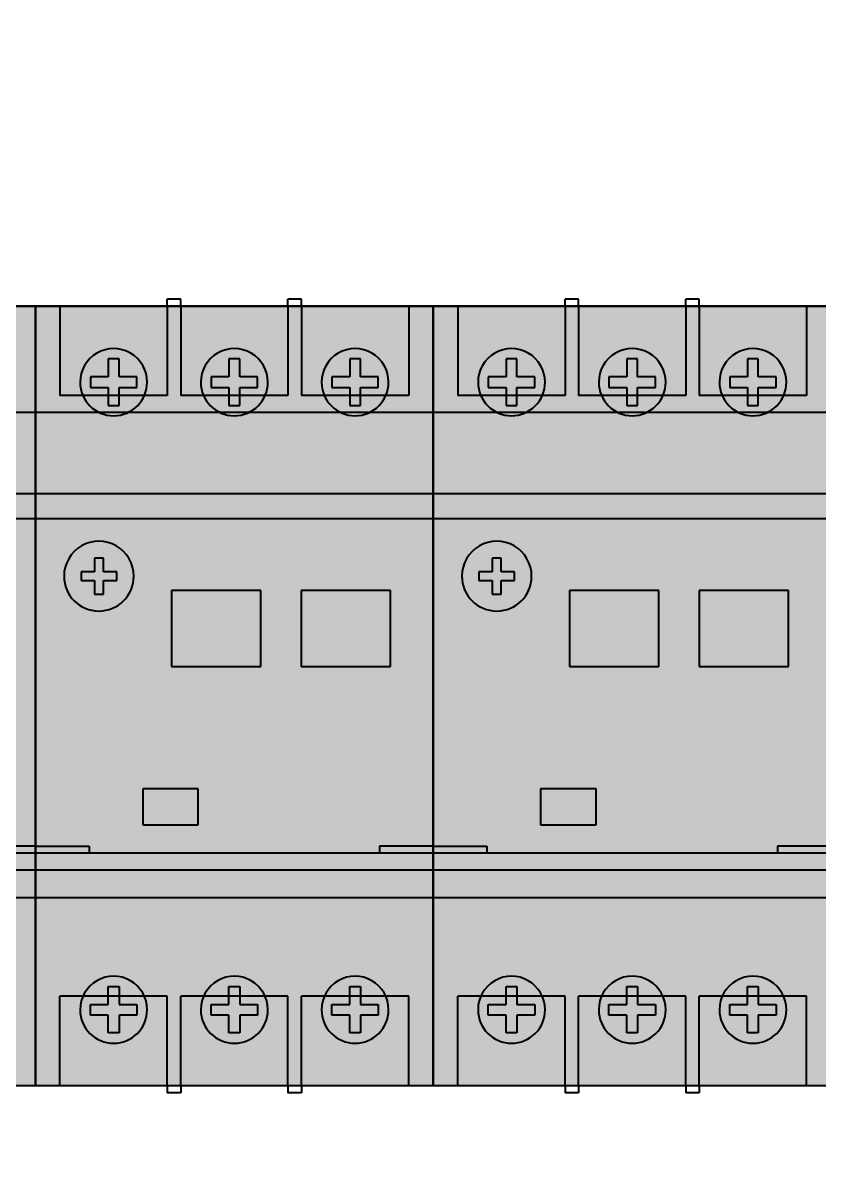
# Model space of a CAD drawing. Extents: x -20 to 1437, y -5898 to 436.
# Drawn here: x 848.3 to 937.3, y 178.1 to 307.3 of the extents above; entities that cross this region are included whole.
import ezdxf

# ---------------------------------------------------------------- set-up
doc = ezdxf.new("R2010")
doc.units = 0
for name, color, linetype in [('HIDDEN', 7, 'Continuous'), ('SYMS', 7, 'Continuous'), ('THICK', 7, 'Continuous')]:
    doc.layers.add(name, color=color, linetype=linetype)
doc.dimstyles.new('ISO-25', dxfattribs={"dimtxt": 2.5, "dimasz": 2.5, "dimexe": 1.25, "dimexo": 0.625, "dimtad": 1, "dimtxsty": 'Standard', "dimcen": 2.5, "dimadec": 0, "dimazin": 0, "dimtfac": 1, "dimtmove": 0, "dimatfit": 3, "dimfxl": 1, "dimarcsym": 0})

# ---------------------------------------------------------------- blocks, each defined once
blk = doc.blocks.new('*D43')
at = {"layer": 'Defpoints', "color": 0, "transparency": 16777216}
for p in [(1014.7, 432.77), (752.05, 274.44), (1014.7, -31.65)]:
    blk.add_point(p, dxfattribs=at)
at = {"layer": 'SYMS', "color": 0, "lineweight": -2, "transparency": 16777216}
for p, q in [((752.05, 275.06), (752.05, 434.02)), ((1014.7, -31.03), (1014.7, 434.02)), ((754.55, 432.77), (1012.2, 432.77))]:
    blk.add_line(p, q, dxfattribs=at)
at = {"layer": 'SYMS', "color": 0, "transparency": 16777216}
for points in [[(754.55, 433.18), (754.55, 432.35), (752.05, 432.77)], [(1012.2, 433.18), (1012.2, 432.35), (1014.7, 432.77)]]:
    blk.add_solid(points, dxfattribs=at)
at = {"layer": 'SYMS', "color": 0, "transparency": 16777216, "insert": (883.38, 434.85), "char_height": 2.5, "attachment_point": 5}
blk.add_mtext('262,65', dxfattribs=at)

msp = doc.modelspace()

# ---------------------------------------------------------------- hatches: boundary and pattern name
at = {"layer": 'SYMS', "true_color": 0x636466}
h = msp.add_hatch(color=251, dxfattribs=at)
h.dxf.hatch_style = 1
h.paths.add_polyline_path([(805.155, 188.435), (849.655, 188.435), (849.655, 275.635), (805.155, 275.635)])
h = msp.add_hatch(color=251, dxfattribs=at)
h.dxf.hatch_style = 1
h.paths.add_polyline_path([(849.655, 188.435), (894.155, 188.435), (894.155, 275.635), (849.655, 275.635)])
h = msp.add_hatch(color=251, dxfattribs=at)
h.dxf.hatch_style = 1
h.paths.add_polyline_path([(894.155, 188.435), (938.655, 188.435), (938.655, 275.635), (894.155, 275.635)])

# ---------------------------------------------------------------- linework, layer by layer
at = {"color": 7, "linetype": 'Continuous'}
for p, q in [((849.655, 189.635), (849.655, 274.435)), ((894.155, 189.635), (894.155, 274.435))]:
    msp.add_line(p, q, dxfattribs=at)
at = {"layer": 'HIDDEN'}
for p, q in [((849.655, 275.635), (849.655, 275.635)), ((849.655, 275.635), (849.655, 275.635)), ((852.405, 275.635), (852.405, 275.635)), ((852.405, 275.635), (852.405, 265.635)), ((864.405, 276.435), (864.405, 276.435)), ((864.405, 275.635), (864.405, 275.635)), ((864.405, 275.635), (864.405, 275.635)), ((864.405, 275.635), (864.405, 265.635)), ((865.905, 276.435), (865.905, 276.435)), ((865.905, 275.635), (865.905, 275.635)), ((865.905, 275.635), (865.905, 275.635)), ((865.905, 275.635), (865.905, 265.635)), ((877.905, 276.435), (877.905, 276.435)), ((877.905, 275.635), (877.905, 275.635)), ((877.905, 275.635), (877.905, 275.635)), ((877.905, 275.635), (877.905, 265.635)), ((879.405, 276.435), (879.405, 276.435)), ((879.405, 275.635), (879.405, 275.635)), ((879.405, 275.635), (879.405, 275.635)), ((879.405, 275.635), (879.405, 265.635)), ((891.405, 275.635), (891.405, 275.635)), ((891.405, 275.635), (891.405, 265.635)), ((894.155, 275.635), (894.155, 275.635)), ((894.155, 275.635), (894.155, 275.635)), ((896.905, 275.635), (896.905, 275.635)), ((896.905, 275.635), (896.905, 265.635)), ((908.905, 276.435), (908.905, 276.435)), ((908.905, 275.635), (908.905, 275.635)), ((908.905, 275.635), (908.905, 275.635)), ((908.905, 275.635), (908.905, 265.635)), ((910.405, 276.435), (910.405, 276.435)), ((910.405, 275.635), (910.405, 275.635)), ((910.405, 275.635), (910.405, 275.635)), ((910.405, 275.635), (910.405, 265.635)), ((922.405, 276.435), (922.405, 276.435)), ((922.405, 275.635), (922.405, 275.635)), ((922.405, 275.635), (922.405, 275.635)), ((922.405, 275.635), (922.405, 265.635)), ((923.905, 276.435), (923.905, 276.435)), ((923.905, 275.635), (923.905, 275.635)), ((923.905, 275.635), (923.905, 275.635)), ((923.905, 275.635), (923.905, 265.635)), ((935.905, 275.635), (935.905, 275.635)), ((935.905, 275.635), (935.905, 265.635)), ((857.805, 269.735), (857.805, 269.735)), ((859.005, 269.735), (859.005, 269.735)), ((871.305, 269.735), (871.305, 269.735)), ((872.505, 269.735), (872.505, 269.735)), ((884.805, 269.735), (884.805, 269.735)), ((886.005, 269.735), (886.005, 269.735)), ((902.305, 269.735), (902.305, 269.735)), ((903.505, 269.735), (903.505, 269.735)), ((915.805, 269.735), (915.805, 269.735)), ((917.005, 269.735), (917.005, 269.735)), ((929.305, 269.735), (929.305, 269.735)), ((930.505, 269.735), (930.505, 269.735)), ((855.805, 267.735), (855.805, 267.735)), ((857.805, 267.735), (857.805, 267.735)), ((859.005, 267.735), (859.005, 267.735)), ((861.005, 267.735), (861.005, 267.735)), ((869.305, 267.735), (869.305, 267.735)), ((871.305, 267.735), (871.305, 267.735)), ((872.505, 267.735), (872.505, 267.735)), ((874.505, 267.735), (874.505, 267.735)), ((882.805, 267.735), (882.805, 267.735)), ((884.805, 267.735), (884.805, 267.735)), ((886.005, 267.735), (886.005, 267.735)), ((888.005, 267.735), (888.005, 267.735)), ((900.305, 267.735), (900.305, 267.735)), ((902.305, 267.735), (902.305, 267.735)), ((903.505, 267.735), (903.505, 267.735)), ((905.505, 267.735), (905.505, 267.735)), ((913.805, 267.735), (913.805, 267.735)), ((915.805, 267.735), (915.805, 267.735)), ((917.005, 267.735), (917.005, 267.735)), ((919.005, 267.735), (919.005, 267.735)), ((927.305, 267.735), (927.305, 267.735)), ((929.305, 267.735), (929.305, 267.735)), ((930.505, 267.735), (930.505, 267.735)), ((932.505, 267.735), (932.505, 267.735)), ((854.655, 267.135), (854.655, 267.135)), ((855.805, 266.535), (855.805, 266.535)), ((857.805, 266.535), (857.805, 266.535)), ((859.005, 266.535), (859.005, 266.535)), ((861.005, 266.535), (861.005, 266.535)), ((862.155, 267.135), (862.155, 267.135)), ((868.155, 267.135), (868.155, 267.135)), ((869.305, 266.535), (869.305, 266.535)), ((871.305, 266.535), (871.305, 266.535)), ((872.505, 266.535), (872.505, 266.535)), ((874.505, 266.535), (874.505, 266.535)), ((875.655, 267.135), (875.655, 267.135)), ((881.655, 267.135), (881.655, 267.135)), ((882.805, 266.535), (882.805, 266.535)), ((884.805, 266.535), (884.805, 266.535)), ((886.005, 266.535), (886.005, 266.535)), ((888.005, 266.535), (888.005, 266.535)), ((889.155, 267.135), (889.155, 267.135)), ((899.155, 267.135), (899.155, 267.135)), ((900.305, 266.535), (900.305, 266.535)), ((902.305, 266.535), (902.305, 266.535)), ((903.505, 266.535), (903.505, 266.535)), ((905.505, 266.535), (905.505, 266.535)), ((906.655, 267.135), (906.655, 267.135)), ((912.655, 267.135), (912.655, 267.135)), ((913.805, 266.535), (913.805, 266.535)), ((915.805, 266.535), (915.805, 266.535)), ((917.005, 266.535), (917.005, 266.535)), ((919.005, 266.535), (919.005, 266.535)), ((920.155, 267.135), (920.155, 267.135)), ((926.155, 267.135), (926.155, 267.135)), ((927.305, 266.535), (927.305, 266.535)), ((929.305, 266.535), (929.305, 266.535)), ((930.505, 266.535), (930.505, 266.535)), ((932.505, 266.535), (932.505, 266.535)), ((933.655, 267.135), (933.655, 267.135)), ((864.405, 265.635), (852.405, 265.635)), ((852.405, 265.635), (852.405, 265.635)), ((864.405, 265.635), (864.405, 265.635)), ((877.905, 265.635), (865.905, 265.635)), ((865.905, 265.635), (865.905, 265.635)), ((877.905, 265.635), (877.905, 265.635)), ((879.405, 265.635), (879.405, 265.635)), ((891.405, 265.635), (879.405, 265.635)), ((891.405, 265.635), (891.405, 265.635)), ((908.905, 265.635), (896.905, 265.635)), ((896.905, 265.635), (896.905, 265.635)), ((908.905, 265.635), (908.905, 265.635)), ((922.405, 265.635), (910.405, 265.635)), ((910.405, 265.635), (910.405, 265.635)), ((922.405, 265.635), (922.405, 265.635)), ((923.905, 265.635), (923.905, 265.635)), ((935.905, 265.635), (923.905, 265.635)), ((935.905, 265.635), (935.905, 265.635)), ((849.655, 263.735), (805.155, 263.735)), ((894.155, 263.735), (849.655, 263.735)), ((857.805, 264.535), (857.805, 264.535)), ((859.005, 264.535), (859.005, 264.535)), ((871.305, 264.535), (871.305, 264.535)), ((872.505, 264.535), (872.505, 264.535)), ((884.805, 264.535), (884.805, 264.535)), ((886.005, 264.535), (886.005, 264.535)), ((938.655, 263.735), (894.155, 263.735)), ((902.305, 264.535), (902.305, 264.535)), ((903.505, 264.535), (903.505, 264.535)), ((915.805, 264.535), (915.805, 264.535)), ((917.005, 264.535), (917.005, 264.535)), ((929.305, 264.535), (929.305, 264.535)), ((930.505, 264.535), (930.505, 264.535)), ((849.655, 254.635), (849.655, 254.635)), ((849.655, 254.635), (849.655, 254.635)), ((894.155, 254.635), (894.155, 254.635)), ((894.155, 254.635), (894.155, 254.635)), ((849.655, 251.835), (805.155, 251.835)), ((849.655, 251.835), (849.655, 251.835)), ((849.655, 251.835), (849.655, 251.835)), ((894.155, 251.835), (849.655, 251.835)), ((853.005, 251.835), (853.005, 251.835)), ((868.905, 251.835), (868.905, 251.835)), ((874.905, 251.835), (874.905, 251.835)), ((890.805, 251.835), (890.805, 251.835)), ((894.155, 251.835), (894.155, 251.835)), ((894.155, 251.835), (894.155, 251.835)), ((938.655, 251.835), (894.155, 251.835)), ((897.505, 251.835), (897.505, 251.835)), ((913.405, 251.835), (913.405, 251.835)), ((919.405, 251.835), (919.405, 251.835)), ((935.305, 251.835), (935.305, 251.835)), ((853.005, 247.835), (853.005, 247.835)), ((856.255, 247.435), (856.255, 247.435)), ((857.255, 247.435), (857.255, 247.435)), ((897.505, 247.835), (897.505, 247.835)), ((900.755, 247.435), (900.755, 247.435)), ((901.755, 247.435), (901.755, 247.435)), ((854.755, 245.935), (854.755, 245.935)), ((856.255, 245.935), (856.255, 245.935)), ((857.255, 245.935), (857.255, 245.935)), ((858.755, 245.935), (858.755, 245.935)), ((899.255, 245.935), (899.255, 245.935)), ((900.755, 245.935), (900.755, 245.935)), ((901.755, 245.935), (901.755, 245.935)), ((903.255, 245.935), (903.255, 245.935)), ((852.855, 245.435), (852.855, 245.435)), ((854.755, 244.935), (854.755, 244.935)), ((856.255, 244.935), (856.255, 244.935)), ((857.255, 244.935), (857.255, 244.935)), ((858.755, 244.935), (858.755, 244.935)), ((860.655, 245.435), (860.655, 245.435)), ((897.355, 245.435), (897.355, 245.435)), ((899.255, 244.935), (899.255, 244.935)), ((900.755, 244.935), (900.755, 244.935)), ((901.755, 244.935), (901.755, 244.935)), ((903.255, 244.935), (903.255, 244.935)), ((905.155, 245.435), (905.155, 245.435)), ((856.255, 243.435), (856.255, 243.435)), ((857.255, 243.435), (857.255, 243.435)), ((864.875, 243.835), (864.875, 243.835)), ((874.875, 243.835), (874.875, 243.835)), ((879.375, 243.835), (879.375, 243.835)), ((889.375, 243.835), (889.375, 243.835)), ((900.755, 243.435), (900.755, 243.435)), ((901.755, 243.435), (901.755, 243.435)), ((909.375, 243.835), (909.375, 243.835)), ((919.375, 243.835), (919.375, 243.835)), ((923.875, 243.835), (923.875, 243.835)), ((933.875, 243.835), (933.875, 243.835)), ((864.875, 235.335), (864.875, 235.335)), ((874.875, 235.335), (874.875, 235.335)), ((879.375, 235.335), (879.375, 235.335)), ((889.375, 235.335), (889.375, 235.335)), ((909.375, 235.335), (909.375, 235.335)), ((919.375, 235.335), (919.375, 235.335)), ((923.875, 235.335), (923.875, 235.335)), ((933.875, 235.335), (933.875, 235.335)), ((861.655, 221.635), (861.655, 221.635)), ((867.855, 221.635), (867.855, 221.635)), ((906.155, 221.635), (906.155, 221.635)), ((912.355, 221.635), (912.355, 221.635)), ((861.655, 217.635), (861.655, 217.635)), ((867.855, 217.635), (867.855, 217.635)), ((906.155, 217.635), (906.155, 217.635)), ((912.355, 217.635), (912.355, 217.635)), ((849.655, 215.221), (843.655, 215.221)), ((849.655, 215.221), (855.655, 215.221)), ((855.655, 215.221), (855.655, 214.435)), ((894.155, 215.221), (888.155, 215.221)), ((888.155, 215.221), (888.155, 214.435)), ((894.155, 215.221), (900.155, 215.221)), ((900.155, 215.221), (900.155, 214.435)), ((938.655, 215.221), (932.655, 215.221)), ((932.655, 215.221), (932.655, 214.435)), ((849.655, 214.435), (805.155, 214.435)), ((849.655, 214.435), (849.655, 214.435)), ((849.655, 214.435), (849.655, 214.435)), ((894.155, 214.435), (849.655, 214.435)), ((855.655, 214.435), (855.655, 214.435)), ((888.155, 214.435), (888.155, 214.435)), ((894.155, 214.435), (894.155, 214.435)), ((894.155, 214.435), (894.155, 214.435)), ((938.655, 214.435), (894.155, 214.435)), ((900.155, 214.435), (900.155, 214.435)), ((932.655, 214.435), (932.655, 214.435)), ((849.655, 212.535), (805.155, 212.535)), ((894.155, 212.535), (849.655, 212.535)), ((938.655, 212.535), (894.155, 212.535)), ((849.655, 209.435), (849.655, 209.435)), ((849.655, 209.435), (849.655, 209.435)), ((894.155, 209.435), (894.155, 209.435)), ((894.155, 209.435), (894.155, 209.435)), ((857.805, 199.535), (857.805, 199.535)), ((859.005, 199.535), (859.005, 199.535)), ((871.305, 199.535), (871.305, 199.535)), ((872.505, 199.535), (872.505, 199.535)), ((884.805, 199.535), (884.805, 199.535)), ((886.005, 199.535), (886.005, 199.535)), ((902.305, 199.535), (902.305, 199.535)), ((903.505, 199.535), (903.505, 199.535)), ((915.805, 199.535), (915.805, 199.535)), ((917.005, 199.535), (917.005, 199.535)), ((929.305, 199.535), (929.305, 199.535)), ((930.505, 199.535), (930.505, 199.535)), ((864.405, 198.435), (852.405, 198.435)), ((852.405, 198.435), (852.405, 198.435)), ((852.405, 188.435), (852.405, 198.435)), ((864.405, 198.435), (864.405, 198.435)), ((864.405, 188.435), (864.405, 198.435)), ((877.905, 198.435), (865.905, 198.435)), ((865.905, 198.435), (865.905, 198.435)), ((865.905, 188.435), (865.905, 198.435)), ((877.905, 198.435), (877.905, 198.435)), ((877.905, 188.435), (877.905, 198.435)), ((879.405, 198.435), (879.405, 198.435)), ((879.405, 188.435), (879.405, 198.435)), ((891.405, 198.435), (879.405, 198.435)), ((891.405, 198.435), (891.405, 198.435)), ((891.405, 188.435), (891.405, 198.435)), ((908.905, 198.435), (896.905, 198.435)), ((896.905, 198.435), (896.905, 198.435)), ((896.905, 188.435), (896.905, 198.435)), ((908.905, 198.435), (908.905, 198.435)), ((908.905, 188.435), (908.905, 198.435)), ((922.405, 198.435), (910.405, 198.435)), ((910.405, 198.435), (910.405, 198.435)), ((910.405, 188.435), (910.405, 198.435)), ((922.405, 198.435), (922.405, 198.435)), ((922.405, 188.435), (922.405, 198.435)), ((923.905, 198.435), (923.905, 198.435)), ((923.905, 188.435), (923.905, 198.435)), ((935.905, 198.435), (923.905, 198.435)), ((935.905, 198.435), (935.905, 198.435)), ((935.905, 188.435), (935.905, 198.435)), ((854.655, 196.935), (854.655, 196.935)), ((855.805, 197.535), (855.805, 197.535)), ((857.805, 197.535), (857.805, 197.535)), ((859.005, 197.535), (859.005, 197.535)), ((861.005, 197.535), (861.005, 197.535)), ((862.155, 196.935), (862.155, 196.935)), ((868.155, 196.935), (868.155, 196.935)), ((869.305, 197.535), (869.305, 197.535)), ((871.305, 197.535), (871.305, 197.535)), ((872.505, 197.535), (872.505, 197.535)), ((874.505, 197.535), (874.505, 197.535)), ((875.655, 196.935), (875.655, 196.935)), ((881.655, 196.935), (881.655, 196.935)), ((882.805, 197.535), (882.805, 197.535)), ((884.805, 197.535), (884.805, 197.535)), ((886.005, 197.535), (886.005, 197.535)), ((888.005, 197.535), (888.005, 197.535)), ((889.155, 196.935), (889.155, 196.935)), ((899.155, 196.935), (899.155, 196.935)), ((900.305, 197.535), (900.305, 197.535)), ((902.305, 197.535), (902.305, 197.535)), ((903.505, 197.535), (903.505, 197.535)), ((905.505, 197.535), (905.505, 197.535)), ((906.655, 196.935), (906.655, 196.935)), ((912.655, 196.935), (912.655, 196.935)), ((913.805, 197.535), (913.805, 197.535)), ((915.805, 197.535), (915.805, 197.535)), ((917.005, 197.535), (917.005, 197.535)), ((919.005, 197.535), (919.005, 197.535)), ((920.155, 196.935), (920.155, 196.935)), ((926.155, 196.935), (926.155, 196.935)), ((927.305, 197.535), (927.305, 197.535)), ((929.305, 197.535), (929.305, 197.535)), ((930.505, 197.535), (930.505, 197.535)), ((932.505, 197.535), (932.505, 197.535)), ((933.655, 196.935), (933.655, 196.935)), ((855.805, 196.335), (855.805, 196.335)), ((857.805, 196.335), (857.805, 196.335)), ((859.005, 196.335), (859.005, 196.335)), ((861.005, 196.335), (861.005, 196.335)), ((869.305, 196.335), (869.305, 196.335)), ((871.305, 196.335), (871.305, 196.335)), ((872.505, 196.335), (872.505, 196.335)), ((874.505, 196.335), (874.505, 196.335)), ((882.805, 196.335), (882.805, 196.335)), ((884.805, 196.335), (884.805, 196.335)), ((886.005, 196.335), (886.005, 196.335)), ((888.005, 196.335), (888.005, 196.335)), ((900.305, 196.335), (900.305, 196.335)), ((902.305, 196.335), (902.305, 196.335)), ((903.505, 196.335), (903.505, 196.335)), ((905.505, 196.335), (905.505, 196.335)), ((913.805, 196.335), (913.805, 196.335)), ((915.805, 196.335), (915.805, 196.335)), ((917.005, 196.335), (917.005, 196.335)), ((919.005, 196.335), (919.005, 196.335)), ((927.305, 196.335), (927.305, 196.335)), ((929.305, 196.335), (929.305, 196.335)), ((930.505, 196.335), (930.505, 196.335)), ((932.505, 196.335), (932.505, 196.335)), ((857.805, 194.335), (857.805, 194.335)), ((859.005, 194.335), (859.005, 194.335)), ((871.305, 194.335), (871.305, 194.335)), ((872.505, 194.335), (872.505, 194.335)), ((884.805, 194.335), (884.805, 194.335)), ((886.005, 194.335), (886.005, 194.335)), ((902.305, 194.335), (902.305, 194.335)), ((903.505, 194.335), (903.505, 194.335)), ((915.805, 194.335), (915.805, 194.335)), ((917.005, 194.335), (917.005, 194.335)), ((929.305, 194.335), (929.305, 194.335)), ((930.505, 194.335), (930.505, 194.335)), ((849.655, 188.435), (849.655, 188.435)), ((849.655, 188.435), (849.655, 188.435)), ((852.405, 188.435), (852.405, 188.435)), ((864.405, 188.435), (864.405, 188.435)), ((864.405, 188.435), (864.405, 188.435)), ((864.405, 187.635), (864.405, 187.635)), ((865.905, 188.435), (865.905, 188.435)), ((865.905, 188.435), (865.905, 188.435)), ((865.905, 187.635), (865.905, 187.635)), ((877.905, 188.435), (877.905, 188.435)), ((877.905, 188.435), (877.905, 188.435)), ((877.905, 187.635), (877.905, 187.635)), ((879.405, 188.435), (879.405, 188.435)), ((879.405, 188.435), (879.405, 188.435)), ((879.405, 187.635), (879.405, 187.635)), ((891.405, 188.435), (891.405, 188.435)), ((894.155, 188.435), (894.155, 188.435)), ((894.155, 188.435), (894.155, 188.435)), ((896.905, 188.435), (896.905, 188.435)), ((908.905, 188.435), (908.905, 188.435)), ((908.905, 188.435), (908.905, 188.435)), ((908.905, 187.635), (908.905, 187.635)), ((910.405, 188.435), (910.405, 188.435)), ((910.405, 188.435), (910.405, 188.435)), ((910.405, 187.635), (910.405, 187.635)), ((922.405, 188.435), (922.405, 188.435)), ((922.405, 188.435), (922.405, 188.435)), ((922.405, 187.635), (922.405, 187.635)), ((923.905, 188.435), (923.905, 188.435)), ((923.905, 188.435), (923.905, 188.435)), ((923.905, 187.635), (923.905, 187.635)), ((935.905, 188.435), (935.905, 188.435))]:
    msp.add_line(p, q, dxfattribs=at)
at = {"layer": 'SYMS'}
for points in [[(805.155, 275.635), (849.655, 275.635), (849.655, 188.435), (805.155, 188.435)], [(849.655, 275.635), (894.155, 275.635), (894.155, 188.435), (849.655, 188.435)], [(894.155, 275.635), (938.655, 275.635), (938.655, 188.435), (894.155, 188.435)]]:
    msp.add_lwpolyline(points, close=True, dxfattribs=at)
at = {"layer": 'THICK'}
for p, q in [((849.655, 275.635), (805.155, 275.635)), ((849.655, 254.635), (849.655, 275.635)), ((849.655, 254.635), (849.655, 275.635)), ((894.155, 275.635), (849.655, 275.635)), ((865.905, 276.435), (864.405, 276.435)), ((864.405, 275.635), (864.405, 276.435)), ((865.905, 275.635), (865.905, 276.435)), ((879.405, 276.435), (877.905, 276.435)), ((877.905, 275.635), (877.905, 276.435)), ((879.405, 275.635), (879.405, 276.435)), ((894.155, 254.635), (894.155, 275.635)), ((894.155, 254.635), (894.155, 275.635)), ((938.655, 275.635), (894.155, 275.635)), ((910.405, 276.435), (908.905, 276.435)), ((908.905, 275.635), (908.905, 276.435)), ((910.405, 275.635), (910.405, 276.435)), ((923.905, 276.435), (922.405, 276.435)), ((922.405, 275.635), (922.405, 276.435)), ((923.905, 275.635), (923.905, 276.435)), ((859.005, 269.735), (857.805, 269.735)), ((857.805, 269.735), (857.805, 267.735)), ((859.005, 267.735), (859.005, 269.735)), ((872.505, 269.735), (871.305, 269.735)), ((871.305, 269.735), (871.305, 267.735)), ((872.505, 267.735), (872.505, 269.735)), ((884.805, 269.735), (884.805, 267.735)), ((886.005, 269.735), (884.805, 269.735)), ((886.005, 267.735), (886.005, 269.735)), ((903.505, 269.735), (902.305, 269.735)), ((902.305, 269.735), (902.305, 267.735)), ((903.505, 267.735), (903.505, 269.735)), ((917.005, 269.735), (915.805, 269.735)), ((915.805, 269.735), (915.805, 267.735)), ((917.005, 267.735), (917.005, 269.735)), ((929.305, 269.735), (929.305, 267.735)), ((930.505, 269.735), (929.305, 269.735)), ((930.505, 267.735), (930.505, 269.735)), ((855.805, 267.735), (855.805, 266.535)), ((857.805, 267.735), (855.805, 267.735)), ((861.005, 267.735), (859.005, 267.735)), ((861.005, 266.535), (861.005, 267.735)), ((869.305, 267.735), (869.305, 266.535)), ((871.305, 267.735), (869.305, 267.735)), ((874.505, 267.735), (872.505, 267.735)), ((874.505, 266.535), (874.505, 267.735)), ((882.805, 267.735), (882.805, 266.535)), ((884.805, 267.735), (882.805, 267.735)), ((888.005, 267.735), (886.005, 267.735)), ((888.005, 266.535), (888.005, 267.735)), ((900.305, 267.735), (900.305, 266.535)), ((902.305, 267.735), (900.305, 267.735)), ((905.505, 267.735), (903.505, 267.735)), ((905.505, 266.535), (905.505, 267.735)), ((913.805, 267.735), (913.805, 266.535)), ((915.805, 267.735), (913.805, 267.735)), ((919.005, 267.735), (917.005, 267.735)), ((919.005, 266.535), (919.005, 267.735)), ((927.305, 267.735), (927.305, 266.535)), ((929.305, 267.735), (927.305, 267.735)), ((932.505, 267.735), (930.505, 267.735)), ((932.505, 266.535), (932.505, 267.735)), ((855.805, 266.535), (857.805, 266.535)), ((857.805, 266.535), (857.805, 264.535)), ((859.005, 266.535), (861.005, 266.535)), ((859.005, 264.535), (859.005, 266.535)), ((869.305, 266.535), (871.305, 266.535)), ((871.305, 266.535), (871.305, 264.535)), ((872.505, 266.535), (874.505, 266.535)), ((872.505, 264.535), (872.505, 266.535)), ((882.805, 266.535), (884.805, 266.535)), ((884.805, 266.535), (884.805, 264.535)), ((886.005, 266.535), (888.005, 266.535)), ((886.005, 264.535), (886.005, 266.535)), ((900.305, 266.535), (902.305, 266.535)), ((902.305, 266.535), (902.305, 264.535)), ((903.505, 266.535), (905.505, 266.535)), ((903.505, 264.535), (903.505, 266.535)), ((913.805, 266.535), (915.805, 266.535)), ((915.805, 266.535), (915.805, 264.535)), ((917.005, 266.535), (919.005, 266.535)), ((917.005, 264.535), (917.005, 266.535)), ((927.305, 266.535), (929.305, 266.535)), ((929.305, 266.535), (929.305, 264.535)), ((930.505, 266.535), (932.505, 266.535)), ((930.505, 264.535), (930.505, 266.535)), ((857.805, 264.535), (859.005, 264.535)), ((871.305, 264.535), (872.505, 264.535)), ((884.805, 264.535), (886.005, 264.535)), ((902.305, 264.535), (903.505, 264.535)), ((915.805, 264.535), (917.005, 264.535)), ((929.305, 264.535), (930.505, 264.535)), ((849.655, 254.635), (805.155, 254.635)), ((849.655, 209.435), (849.655, 254.635)), ((849.655, 209.435), (849.655, 254.635)), ((894.155, 254.635), (849.655, 254.635)), ((894.155, 209.435), (894.155, 254.635)), ((894.155, 209.435), (894.155, 254.635)), ((938.655, 254.635), (894.155, 254.635)), ((857.255, 247.435), (856.255, 247.435)), ((856.255, 247.435), (856.255, 245.935)), ((857.255, 245.935), (857.255, 247.435)), ((901.755, 247.435), (900.755, 247.435)), ((900.755, 247.435), (900.755, 245.935)), ((901.755, 245.935), (901.755, 247.435)), ((854.755, 245.935), (854.755, 244.935)), ((856.255, 245.935), (854.755, 245.935)), ((858.755, 245.935), (857.255, 245.935)), ((858.755, 244.935), (858.755, 245.935)), ((899.255, 245.935), (899.255, 244.935)), ((900.755, 245.935), (899.255, 245.935)), ((903.255, 245.935), (901.755, 245.935)), ((903.255, 244.935), (903.255, 245.935)), ((854.755, 244.935), (856.255, 244.935)), ((856.255, 244.935), (856.255, 243.435)), ((857.255, 244.935), (858.755, 244.935)), ((857.255, 243.435), (857.255, 244.935)), ((899.255, 244.935), (900.755, 244.935)), ((900.755, 244.935), (900.755, 243.435)), ((901.755, 244.935), (903.255, 244.935)), ((901.755, 243.435), (901.755, 244.935)), ((856.255, 243.435), (857.255, 243.435)), ((874.875, 243.835), (864.875, 243.835)), ((864.875, 243.835), (864.875, 235.335)), ((874.875, 235.335), (874.875, 243.835)), ((889.375, 243.835), (879.375, 243.835)), ((879.375, 243.835), (879.375, 235.335)), ((889.375, 235.335), (889.375, 243.835)), ((900.755, 243.435), (901.755, 243.435)), ((919.375, 243.835), (909.375, 243.835)), ((909.375, 243.835), (909.375, 235.335)), ((919.375, 235.335), (919.375, 243.835)), ((933.875, 243.835), (923.875, 243.835)), ((923.875, 243.835), (923.875, 235.335)), ((933.875, 235.335), (933.875, 243.835)), ((864.875, 235.335), (874.875, 235.335)), ((879.375, 235.335), (889.375, 235.335)), ((909.375, 235.335), (919.375, 235.335)), ((923.875, 235.335), (933.875, 235.335)), ((867.855, 221.635), (861.655, 221.635)), ((861.655, 221.635), (861.655, 217.635)), ((867.855, 217.635), (867.855, 221.635)), ((912.355, 221.635), (906.155, 221.635)), ((906.155, 221.635), (906.155, 217.635)), ((912.355, 217.635), (912.355, 221.635)), ((861.655, 217.635), (867.855, 217.635)), ((906.155, 217.635), (912.355, 217.635)), ((849.655, 209.435), (805.155, 209.435)), ((849.655, 188.435), (849.655, 209.435)), ((849.655, 188.435), (849.655, 209.435)), ((894.155, 209.435), (849.655, 209.435)), ((894.155, 188.435), (894.155, 209.435)), ((894.155, 188.435), (894.155, 209.435)), ((938.655, 209.435), (894.155, 209.435)), ((857.805, 197.535), (857.805, 199.535)), ((857.805, 199.535), (859.005, 199.535)), ((859.005, 199.535), (859.005, 197.535)), ((871.305, 197.535), (871.305, 199.535)), ((871.305, 199.535), (872.505, 199.535)), ((872.505, 199.535), (872.505, 197.535)), ((884.805, 197.535), (884.805, 199.535)), ((884.805, 199.535), (886.005, 199.535)), ((886.005, 199.535), (886.005, 197.535)), ((902.305, 197.535), (902.305, 199.535)), ((902.305, 199.535), (903.505, 199.535)), ((903.505, 199.535), (903.505, 197.535)), ((915.805, 197.535), (915.805, 199.535)), ((915.805, 199.535), (917.005, 199.535)), ((917.005, 199.535), (917.005, 197.535)), ((929.305, 197.535), (929.305, 199.535)), ((929.305, 199.535), (930.505, 199.535)), ((930.505, 199.535), (930.505, 197.535)), ((855.805, 196.335), (855.805, 197.535)), ((855.805, 197.535), (857.805, 197.535)), ((859.005, 197.535), (861.005, 197.535)), ((861.005, 197.535), (861.005, 196.335)), ((869.305, 196.335), (869.305, 197.535)), ((869.305, 197.535), (871.305, 197.535)), ((872.505, 197.535), (874.505, 197.535)), ((874.505, 197.535), (874.505, 196.335)), ((882.805, 196.335), (882.805, 197.535)), ((882.805, 197.535), (884.805, 197.535)), ((886.005, 197.535), (888.005, 197.535)), ((888.005, 197.535), (888.005, 196.335)), ((900.305, 196.335), (900.305, 197.535)), ((900.305, 197.535), (902.305, 197.535)), ((903.505, 197.535), (905.505, 197.535)), ((905.505, 197.535), (905.505, 196.335)), ((913.805, 196.335), (913.805, 197.535)), ((913.805, 197.535), (915.805, 197.535)), ((917.005, 197.535), (919.005, 197.535)), ((919.005, 197.535), (919.005, 196.335)), ((927.305, 196.335), (927.305, 197.535)), ((927.305, 197.535), (929.305, 197.535)), ((930.505, 197.535), (932.505, 197.535)), ((932.505, 197.535), (932.505, 196.335)), ((857.805, 196.335), (855.805, 196.335)), ((857.805, 194.335), (857.805, 196.335)), ((861.005, 196.335), (859.005, 196.335)), ((859.005, 196.335), (859.005, 194.335)), ((871.305, 196.335), (869.305, 196.335)), ((871.305, 194.335), (871.305, 196.335)), ((874.505, 196.335), (872.505, 196.335)), ((872.505, 196.335), (872.505, 194.335)), ((884.805, 196.335), (882.805, 196.335)), ((884.805, 194.335), (884.805, 196.335)), ((888.005, 196.335), (886.005, 196.335)), ((886.005, 196.335), (886.005, 194.335)), ((902.305, 196.335), (900.305, 196.335)), ((902.305, 194.335), (902.305, 196.335)), ((905.505, 196.335), (903.505, 196.335)), ((903.505, 196.335), (903.505, 194.335)), ((915.805, 196.335), (913.805, 196.335)), ((915.805, 194.335), (915.805, 196.335)), ((919.005, 196.335), (917.005, 196.335)), ((917.005, 196.335), (917.005, 194.335)), ((929.305, 196.335), (927.305, 196.335)), ((929.305, 194.335), (929.305, 196.335)), ((932.505, 196.335), (930.505, 196.335)), ((930.505, 196.335), (930.505, 194.335)), ((859.005, 194.335), (857.805, 194.335)), ((872.505, 194.335), (871.305, 194.335)), ((886.005, 194.335), (884.805, 194.335)), ((903.505, 194.335), (902.305, 194.335)), ((917.005, 194.335), (915.805, 194.335)), ((930.505, 194.335), (929.305, 194.335)), ((849.655, 188.435), (805.155, 188.435)), ((894.155, 188.435), (849.655, 188.435)), ((864.405, 188.435), (864.405, 187.635)), ((865.905, 187.635), (864.405, 187.635)), ((865.905, 188.435), (865.905, 187.635)), ((877.905, 188.435), (877.905, 187.635)), ((879.405, 187.635), (877.905, 187.635)), ((879.405, 188.435), (879.405, 187.635)), ((938.655, 188.435), (894.155, 188.435)), ((908.905, 188.435), (908.905, 187.635)), ((910.405, 187.635), (908.905, 187.635)), ((910.405, 188.435), (910.405, 187.635)), ((922.405, 188.435), (922.405, 187.635)), ((923.905, 187.635), (922.405, 187.635)), ((923.905, 188.435), (923.905, 187.635))]:
    msp.add_line(p, q, dxfattribs=at)
for centre, radius, start, end in [((858.405, 267.135), 3.75, 359.99998, 180.00002), ((871.905, 267.135), 3.75, 359.99998, 180.00002), ((885.405, 267.135), 3.75, 359.99998, 180.00002), ((902.905, 267.135), 3.75, 359.99998, 180.00002), ((916.405, 267.135), 3.75, 359.99998, 180.00002), ((929.905, 267.135), 3.75, 359.99998, 180.00002), ((858.405, 267.135), 3.75, 180.00002, 359.99998), ((871.905, 267.135), 3.75, 180.00002, 359.99998), ((885.405, 267.135), 3.75, 180.00002, 359.99998), ((902.905, 267.135), 3.75, 180.00002, 359.99998), ((916.405, 267.135), 3.75, 180.00002, 359.99998), ((929.905, 267.135), 3.75, 180.00002, 359.99998), ((856.755, 245.435), 3.9, 359.99998, 180.00002), ((901.255, 245.435), 3.9, 359.99998, 180.00002), ((856.755, 245.435), 3.9, 180.00002, 359.99998), ((901.255, 245.435), 3.9, 180.00002, 359.99998), ((858.405, 196.935), 3.75, 359.99998, 180.00002), ((871.905, 196.935), 3.75, 359.99998, 180.00002), ((885.405, 196.935), 3.75, 359.99998, 180.00002), ((902.905, 196.935), 3.75, 359.99998, 180.00002), ((916.405, 196.935), 3.75, 359.99998, 180.00002), ((929.905, 196.935), 3.75, 359.99998, 180.00002), ((858.405, 196.935), 3.75, 180.00002, 359.99998), ((871.905, 196.935), 3.75, 180.00002, 359.99998), ((885.405, 196.935), 3.75, 180.00002, 359.99998), ((902.905, 196.935), 3.75, 180.00002, 359.99998), ((916.405, 196.935), 3.75, 180.00002, 359.99998), ((929.905, 196.935), 3.75, 180.00002, 359.99998)]:
    msp.add_arc(centre, radius, start, end, dxfattribs=at)

# ---------------------------------------------------------------- dimensions: what is measured, and where the dimension line sits
at = {"layer": 'SYMS'}
dim = msp.add_linear_dim(base=(1014.705, 432.767), p1=(752.055, 274.435), p2=(1014.705, -31.651), dimstyle='ISO-25', dxfattribs=at)
dim.commit()
dim.dimension.update_dxf_attribs({"geometry": '*D43', "text_midpoint": (883.38, 434.85)})

doc.saveas('drawing.dxf')
